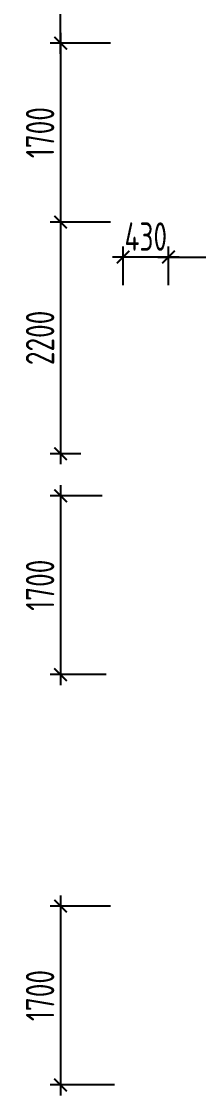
# Model space of a CAD drawing. Header units: millimetres. Extents: x -350007 to 535970, y -888 to 133718.
# Drawn here: x -66062 to -64379, y 94701 to 104910 of the extents above; entities that cross this region are included whole.
import ezdxf

# ---------------------------------------------------------------- set-up
doc = ezdxf.new("R2010")
doc.units = ezdxf.units.MM
doc.layers.add('АР_Размеры нов.', color=15, linetype='Continuous', lineweight=0)
doc.styles.add('ISOCPEUR', font='isocpeur.ttf', dxfattribs={"width": 0.7})
doc.dimstyles.new('R_100', dxfattribs={"dimtxt": 270, "dimasz": 120, "dimexe": 100, "dimexo": 0, "dimgap": 60, "dimtad": 1, "dimdec": 0, "dimrnd": 5, "dimzin": 0, "dimdsep": 46, "dimtxsty": 'ISOCPEUR', "dimblk": 'ARCHTICK', "dimcen": 0, "dimdle": 100, "dimclrd": 256, "dimclre": 256, "dimclrt": 256, "dimadec": 0, "dimazin": 0, "dimtfac": 2, "dimtdec": 0, "dimtofl": 0, "dimtmove": 1, "dimatfit": 3, "dimfxl": 1, "dimtvp": 3, "dimtolj": 1, "dimtzin": 0, "dimarcsym": 0})

# ---------------------------------------------------------------- blocks, each defined once
blk = doc.blocks.new('_ArchTick')
at = {"color": 0, "linetype": 'ByBlock', "const_width": 0.15}
blk.add_lwpolyline([(-0.5, -0.5), (0.5, 0.5)], dxfattribs=at)
blk = doc.blocks.new('*D2689')
at = {"layer": 'АР_Размеры нов.', "lineweight": -2, "ltscale": 100, "transparency": 16777216}
for p, q in [((-64664, 102402), (-64664, 102770)), ((-62964, 102402), (-62964, 102770)), ((-64764, 102670), (-62864, 102670))]:
    blk.add_line(p, q, dxfattribs=at)
at = {"layer": 'АР_Размеры нов.', "lineweight": -2, "ltscale": 100, "transparency": 16777216, "xscale": 120, "yscale": 120, "zscale": 120, "rotation": 180}
blk.add_blockref('_ArchTick', (-64664, 102670), dxfattribs=at)
at = {"layer": 'АР_Размеры нов.', "lineweight": -2, "ltscale": 100, "transparency": 16777216, "xscale": 120, "yscale": 120, "zscale": 120}
blk.add_blockref('_ArchTick', (-62964, 102670), dxfattribs=at)
at = {"layer": 'АР_Размеры нов.', "ltscale": 100, "transparency": 16777216, "insert": (-63814, 102865), "char_height": 270, "attachment_point": 5, "style": 'ISOCPEUR'}
blk.add_mtext('\\A1;1700', dxfattribs=at)
blk = doc.blocks.new('*D2690')
at = {"layer": 'АР_Размеры нов.', "lineweight": -2, "ltscale": 100, "transparency": 16777216}
for p, q in [((-65690, 96601), (-65690, 94701)), ((-65216, 96501), (-65790, 96501)), ((-65176, 94801), (-65790, 94801))]:
    blk.add_line(p, q, dxfattribs=at)
at = {"layer": 'АР_Размеры нов.', "lineweight": -2, "ltscale": 100, "transparency": 16777216, "xscale": 120, "yscale": 120, "zscale": 120}
for p, rotation in [((-65690, 96501), 90), ((-65690, 94801), 270)]:
    blk.add_blockref('_ArchTick', p, dxfattribs=dict(at, rotation=rotation))
at = {"layer": 'АР_Размеры нов.', "ltscale": 100, "transparency": 16777216, "insert": (-65885, 95651), "char_height": 270, "attachment_point": 5, "rotation": 90, "style": 'ISOCPEUR'}
blk.add_mtext('\\A1;1700', dxfattribs=at)
blk = doc.blocks.new('*D2691')
at = {"layer": 'АР_Размеры нов.', "lineweight": -2, "ltscale": 100, "transparency": 16777216}
for p, q in [((-65690, 104803), (-65690, 102903)), ((-65216, 104703), (-65790, 104703)), ((-65216, 103003), (-65790, 103003))]:
    blk.add_line(p, q, dxfattribs=at)
at = {"layer": 'АР_Размеры нов.', "lineweight": -2, "ltscale": 100, "transparency": 16777216, "xscale": 120, "yscale": 120, "zscale": 120}
for p, rotation in [((-65690, 104703), 90), ((-65690, 103003), 270)]:
    blk.add_blockref('_ArchTick', p, dxfattribs=dict(at, rotation=rotation))
at = {"layer": 'АР_Размеры нов.', "ltscale": 100, "transparency": 16777216, "insert": (-65885, 103853), "char_height": 270, "attachment_point": 5, "rotation": 90, "style": 'ISOCPEUR'}
blk.add_mtext('\\A1;1700', dxfattribs=at)
blk = doc.blocks.new('*D2758')
at = {"layer": 'АР_Размеры нов.', "lineweight": -2, "ltscale": 100, "transparency": 16777216}
for p, q in [((-65690, 100501), (-65690, 98601)), ((-65296, 100401), (-65790, 100401)), ((-65256, 98701), (-65790, 98701))]:
    blk.add_line(p, q, dxfattribs=at)
at = {"layer": 'АР_Размеры нов.', "lineweight": -2, "ltscale": 100, "transparency": 16777216, "xscale": 120, "yscale": 120, "zscale": 120}
for p, rotation in [((-65690, 100401), 90), ((-65690, 98701), 270)]:
    blk.add_blockref('_ArchTick', p, dxfattribs=dict(at, rotation=rotation))
at = {"layer": 'АР_Размеры нов.', "ltscale": 100, "transparency": 16777216, "insert": (-65885, 99551), "char_height": 270, "attachment_point": 5, "rotation": 90, "style": 'ISOCPEUR'}
blk.add_mtext('\\A1;1700', dxfattribs=at)
blk = doc.blocks.new('*D3027')
at = {"layer": 'АР_Размеры нов.', "lineweight": -2, "ltscale": 100, "transparency": 16777216}
for p, q in [((-65690, 104603), (-65690, 106501)), ((-65216, 106401), (-65790, 106401)), ((-65216, 104703), (-65790, 104703))]:
    blk.add_line(p, q, dxfattribs=at)
at = {"layer": 'АР_Размеры нов.', "lineweight": -2, "ltscale": 100, "transparency": 16777216, "xscale": 120, "yscale": 120, "zscale": 120}
for p, rotation in [((-65690, 106401), 90), ((-65690, 104703), 270)]:
    blk.add_blockref('_ArchTick', p, dxfattribs=dict(at, rotation=rotation))
at = {"layer": 'АР_Размеры нов.', "ltscale": 100, "transparency": 16777216, "insert": (-65885, 105495), "char_height": 270, "attachment_point": 5, "rotation": 90, "style": 'ISOCPEUR'}
blk.add_mtext('\\A1;1700', dxfattribs=at)
blk = doc.blocks.new('*D2322')
at = {"layer": 'АР_Размеры нов.', "lineweight": -2, "ltscale": 500, "transparency": 16777216}
for p, q in [((-65096, 102402), (-65096, 102770)), ((-64664, 102402), (-64664, 102770)), ((-64564, 102670), (-65196, 102670))]:
    blk.add_line(p, q, dxfattribs=at)
at = {"layer": 'АР_Размеры нов.', "lineweight": -2, "ltscale": 500, "transparency": 16777216, "xscale": 120, "yscale": 120, "zscale": 120, "rotation": 180}
blk.add_blockref('_ArchTick', (-65096, 102670), dxfattribs=at)
at = {"layer": 'АР_Размеры нов.', "lineweight": -2, "ltscale": 500, "transparency": 16777216, "xscale": 120, "yscale": 120, "zscale": 120}
blk.add_blockref('_ArchTick', (-64664, 102670), dxfattribs=at)
at = {"layer": 'АР_Размеры нов.', "lineweight": 13, "ltscale": 500, "transparency": 16777216, "insert": (-64880, 102865), "char_height": 270, "attachment_point": 5, "style": 'ISOCPEUR'}
blk.add_mtext('\\A1;430', dxfattribs=at)
blk = doc.blocks.new('*D2330')
at = {"layer": 'АР_Размеры нов.', "lineweight": -2, "ltscale": 500, "transparency": 16777216}
for p, q in [((-65690, 103103), (-65690, 100701)), ((-65216, 103003), (-65790, 103003)), ((-65496, 100801), (-65790, 100801))]:
    blk.add_line(p, q, dxfattribs=at)
at = {"layer": 'АР_Размеры нов.', "lineweight": -2, "ltscale": 500, "transparency": 16777216, "xscale": 120, "yscale": 120, "zscale": 120}
for p, rotation in [((-65690, 103003), 90), ((-65690, 100801), 270)]:
    blk.add_blockref('_ArchTick', p, dxfattribs=dict(at, rotation=rotation))
at = {"layer": 'АР_Размеры нов.', "lineweight": 13, "ltscale": 500, "transparency": 16777216, "insert": (-65885, 101902), "char_height": 270, "attachment_point": 5, "rotation": 90, "style": 'ISOCPEUR'}
blk.add_mtext('\\A1;2200', dxfattribs=at)

msp = doc.modelspace()

# ---------------------------------------------------------------- dimensions: what is measured, and where the dimension line sits
at = {"layer": 'АР_Размеры нов.', "ltscale": 100}
dim = msp.add_linear_dim(base=(-65689.6, 106400.7), p1=(-65215.8, 104702.7), p2=(-65215.8, 106400.7), angle=90, dimstyle='R_100', override={"dimpost": '\\X', "dimfxl": 2.5, "dimarcsym": 2}, dxfattribs=at)
dim.commit()
dim.dimension.update_dxf_attribs({"geometry": '*D3027', "text_midpoint": (-65689.6, 105495.4), "dimtype": 160})
for base, p1, p2, picture, middle in [((-65689.6, 103002.7), (-65215.8, 104702.7), (-65215.8, 103002.7), '*D2691', (-65884.6, 103852.7)), ((-65689.6, 98700.7), (-65295.8, 100400.7), (-65255.8, 98700.7), '*D2758', (-65884.6, 99550.7)), ((-65689.6, 94800.7), (-65215.8, 96500.7), (-65175.8, 94800.7), '*D2690', (-65884.6, 95650.7))]:
    dim = msp.add_linear_dim(base=base, p1=p1, p2=p2, angle=90, dimstyle='R_100', override={"dimpost": '\\X', "dimfxl": 2.5, "dimarcsym": 2}, dxfattribs=at)
    dim.commit()
    dim.dimension.update_dxf_attribs({"geometry": picture, "text_midpoint": middle})
at = {"layer": 'АР_Размеры нов.', "lineweight": 13, "ltscale": 500}
dim = msp.add_linear_dim(base=(-65689.6, 100800.7), p1=(-65215.8, 103002.7), p2=(-65495.8, 100800.7), angle=90, dimstyle='R_100', override={"dimpost": '\\X', "dimfxl": 2.5, "dimarcsym": 2}, dxfattribs=at)
dim.commit()
dim.dimension.update_dxf_attribs({"geometry": '*D2330', "text_midpoint": (-65884.6, 101901.7)})
dim = msp.add_linear_dim(base=(-65095.7604, 102670.3716), p1=(-64664.2797, 102401.5584), p2=(-65095.7604, 102401.5584), dimstyle='R_100', override={"dimpost": '\\X', "dimfxl": 2.5, "dimarcsym": 1}, dxfattribs=at)
dim.commit()
dim.dimension.update_dxf_attribs({"geometry": '*D2322', "text_midpoint": (-64880.0201, 102670.3716), "dimtype": 160})
at = {"layer": 'АР_Размеры нов.', "ltscale": 100}
dim = msp.add_linear_dim(base=(-62964.3, 102670.4), p1=(-64664.3, 102401.6), p2=(-62964.3, 102401.6), dimstyle='R_100', override={"dimpost": '\\X', "dimfxl": 2.5, "dimarcsym": 1}, dxfattribs=at)
dim.commit()
dim.dimension.update_dxf_attribs({"geometry": '*D2689', "text_midpoint": (-63814.3, 102865.4)})

doc.saveas('drawing.dxf')
